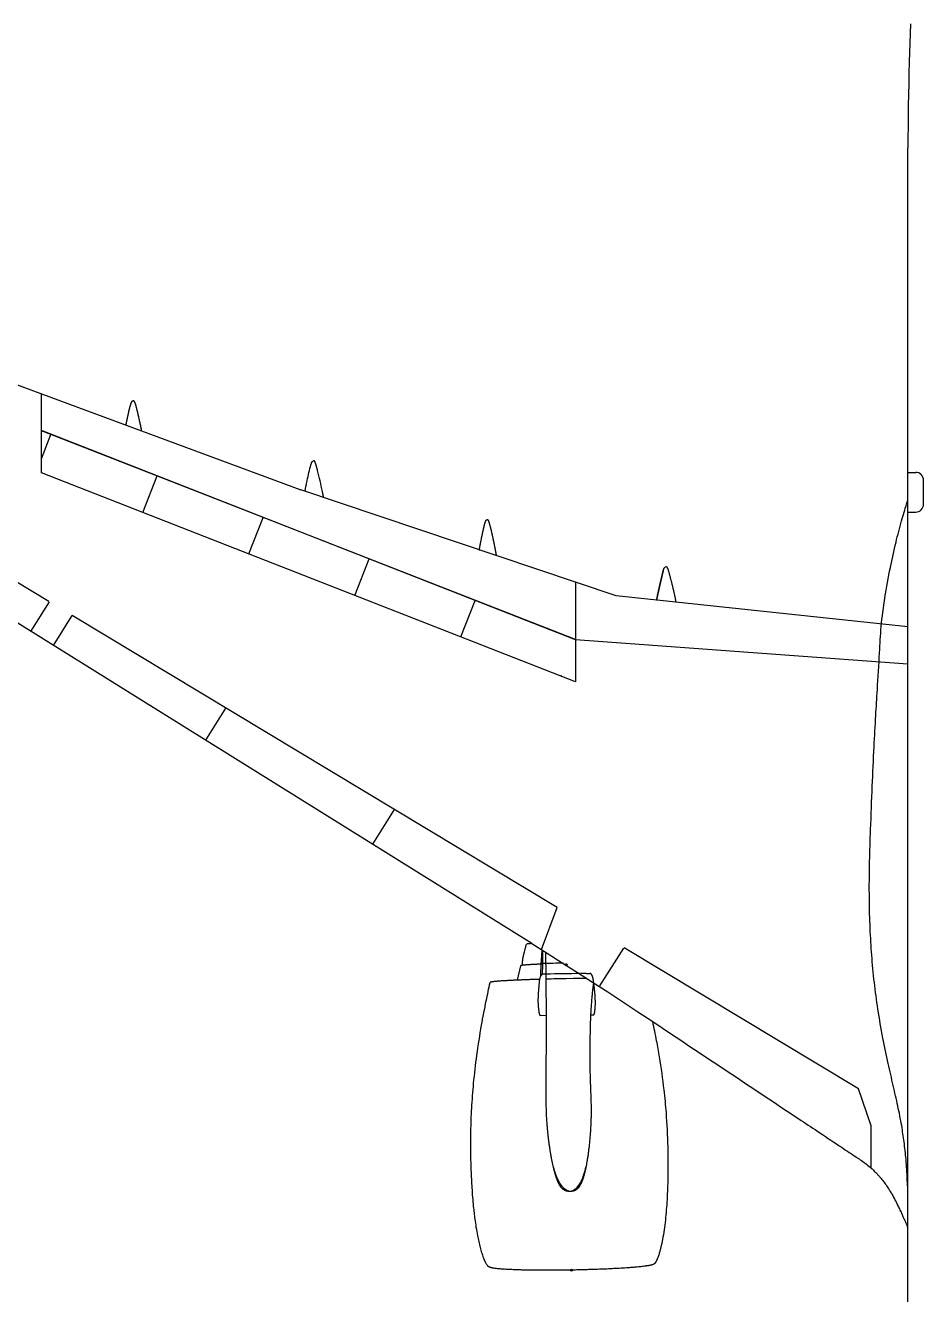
# Model space of a CAD drawing. Extents: x 73554 to 206494, y -55407 to 34157.
# Drawn here: x 154806 to 171974, y -34823 to -10542 of the extents above; entities that cross this region are included whole.
import ezdxf

# ---------------------------------------------------------------- set-up
doc = ezdxf.new("R2010")
doc.units = 0
doc.header["$MEASUREMENT"] = 0
doc.linetypes.add('DASHED', pattern=[4.7625, 3.175, -1.5875])
doc.linetypes.add('SOLID', pattern=[0])
doc.layers.add('LAYER_0$C$L0', color=7, linetype='SOLID')

msp = doc.modelspace()

# ---------------------------------------------------------------- linework, layer by layer
at = {"layer": 'LAYER_0$C$L0'}
for p, q in [((171674, -45907), (171674, -12894)), ((155254, -21562), (146105, -16048)), ((151156, -16122), (160072, -19429)), ((164486, -28106), (145838, -16475)), ((155111, -19101), (155111, -17589)), ((165321, -22295), (155111, -18293)), ((165321, -22293), (155111, -18296)), ((155111, -18835), (155294, -18367)), ((160299, -18878), (160314, -18870)), ((165321, -23098), (155111, -19101)), ((157052, -19860), (157326, -19161)), ((171674, -19093), (171824, -19093)), ((171974, -19703), (171974, -19243)), ((166095, -21458), (160072, -19429)), ((171674, -19853), (171824, -19853)), ((159077, -20653), (159351, -19955)), ((163634, -19998), (163622, -20003)), ((161102, -21447), (161376, -20749)), ((167057, -20899), (167034, -20906)), ((165321, -21197), (165321, -23098)), ((154911, -22134), (155264, -21568)), ((163127, -22241), (163401, -21543)), ((171674, -22050), (166095, -21458)), ((155346, -22405), (155703, -21832)), ((164973, -27419), (155701, -21831)), ((171674, -22763), (165323, -22295)), ((165041, -22977), (165051, -22977)), ((158252, -24218), (158637, -23601)), ((161444, -26208), (161859, -25542)), ((164673, -28222), (164973, -27419)), ((165785, -28918), (166246, -28193)), ((170729, -30887), (166250, -28188)), ((164272, -28531), (164204, -28807)), ((164759, -28692), (164690, -28694)), ((164765, -29484), (164654, -29488)), ((165610, -29470), (165665, -29471)), ((170974, -31592), (170729, -30887)), ((170974, -32405), (170974, -31592))]:
    msp.add_line(p, q, dxfattribs=at)
at = {"layer": 'LAYER_0$C$L0', "linetype": 'DASHED'}
msp.add_line((165532, -28679), (165602, -28678), dxfattribs=at)
at = {"layer": 'LAYER_0$C$L0'}
for points in [[(171725, -10515), (171700, -11245), (171694, -11451), (171689, -11657), (171685, -11863), (171681, -12069), (171678, -12275), (171676, -12482), (171675, -12688), (171674, -12894)], [(156730, -18190), (156730, -18186), (156731, -18182), (156732, -18179), (156732, -18175), (156733, -18171), (156734, -18167), (156734, -18164), (156735, -18160), (156737, -18153), (156738, -18145), (156740, -18138), (156741, -18130), (156743, -18123), (156744, -18115), (156746, -18108), (156747, -18100), (156749, -18093), (156750, -18085), (156752, -18078), (156753, -18070), (156755, -18062), (156756, -18055), (156758, -18047), (156760, -18040), (156761, -18032), (156763, -18025), (156764, -18017), (156766, -18009), (156768, -18002), (156769, -17994), (156771, -17987), (156773, -17979), (156774, -17972), (156776, -17966), (156777, -17959), (156779, -17952), (156780, -17945), (156782, -17938), (156783, -17931), (156785, -17924), (156786, -17918), (156788, -17912), (156789, -17906), (156791, -17900), (156792, -17893), (156793, -17887), (156795, -17881), (156796, -17875), (156798, -17869), (156799, -17863), (156801, -17858), (156802, -17852), (156804, -17846), (156805, -17841), (156807, -17835), (156809, -17830), (156810, -17824), (156812, -17819), (156813, -17814), (156815, -17808), (156817, -17803), (156818, -17798), (156820, -17793), (156822, -17787), (156824, -17781), (156826, -17774), (156828, -17767), (156830, -17761), (156832, -17754), (156835, -17748), (156839, -17742), (156842, -17737), (156843, -17736), (156844, -17734), (156845, -17733), (156846, -17732), (156847, -17731), (156847, -17730), (156848, -17729), (156849, -17729), (156850, -17728), (156850, -17728), (156851, -17727), (156851, -17727), (156852, -17727), (156852, -17726), (156852, -17726), (156853, -17726), (156853, -17726), (156854, -17725), (156854, -17725), (156855, -17725), (156855, -17725), (156856, -17724), (156856, -17724), (156856, -17724), (156857, -17724), (156857, -17724), (156857, -17724), (156857, -17723), (156858, -17723), (156858, -17723), (156858, -17723), (156858, -17723), (156858, -17723), (156859, -17723), (156859, -17723), (156859, -17723), (156859, -17723), (156860, -17723), (156860, -17723), (156860, -17723)], [(157029, -18301), (157028, -18297), (157028, -18293), (157027, -18290), (157026, -18286), (157026, -18282), (157025, -18278), (157024, -18275), (157023, -18271), (157022, -18263), (157020, -18254), (157018, -18246), (157017, -18237), (157015, -18229), (157013, -18220), (157012, -18212), (157010, -18203), (157006, -18183), (157002, -18164), (156998, -18144), (156994, -18124), (156989, -18105), (156985, -18085), (156981, -18066), (156976, -18046), (156972, -18029), (156968, -18012), (156964, -17995), (156960, -17979), (156956, -17962), (156952, -17945), (156948, -17928), (156944, -17911), (156941, -17900), (156939, -17889), (156936, -17878), (156933, -17867), (156930, -17856), (156927, -17845), (156924, -17833), (156921, -17822), (156920, -17818), (156919, -17813), (156918, -17808), (156916, -17804), (156915, -17799), (156914, -17795), (156912, -17790), (156911, -17785), (156910, -17783), (156909, -17780), (156908, -17777), (156907, -17775), (156906, -17772), (156905, -17769), (156904, -17766), (156903, -17764), (156902, -17761), (156901, -17759), (156900, -17757), (156899, -17754), (156898, -17752), (156897, -17750), (156896, -17747), (156895, -17745), (156894, -17744), (156893, -17743), (156893, -17742), (156892, -17741), (156891, -17740), (156891, -17738), (156890, -17737), (156889, -17736), (156889, -17735), (156888, -17735), (156888, -17734), (156887, -17733), (156886, -17732), (156886, -17732), (156885, -17731), (156885, -17730), (156884, -17730), (156884, -17730), (156884, -17729), (156884, -17729), (156883, -17729), (156883, -17729), (156883, -17728), (156883, -17728), (156882, -17728), (156881, -17727), (156881, -17727), (156880, -17727), (156880, -17726), (156879, -17726), (156878, -17726), (156878, -17725), (156876, -17725), (156875, -17724), (156874, -17724), (156873, -17723), (156871, -17723), (156870, -17723), (156869, -17722), (156867, -17722), (156867, -17722), (156867, -17722), (156866, -17722), (156866, -17722), (156866, -17722), (156865, -17722), (156865, -17722), (156865, -17722), (156864, -17722), (156864, -17722), (156863, -17722), (156863, -17722), (156863, -17722), (156862, -17722), (156862, -17722), (156862, -17722), (156862, -17722), (156861, -17722), (156861, -17723), (156861, -17723), (156861, -17723), (156860, -17723), (156860, -17723), (156860, -17723)], [(160150, -19455), (160153, -19434), (160157, -19414), (160161, -19393), (160165, -19372), (160170, -19351), (160174, -19331), (160179, -19310), (160183, -19289), (160192, -19251), (160200, -19212), (160208, -19174), (160217, -19135), (160226, -19097), (160235, -19059), (160244, -19020), (160254, -18982), (160255, -18979), (160255, -18976), (160256, -18972), (160257, -18969), (160258, -18966), (160259, -18963), (160260, -18959), (160261, -18956), (160262, -18954), (160262, -18952), (160263, -18950), (160264, -18948), (160264, -18946), (160265, -18943), (160266, -18941), (160267, -18939), (160268, -18936), (160269, -18934), (160269, -18931), (160270, -18928), (160272, -18925), (160273, -18922), (160274, -18920), (160275, -18917), (160275, -18915), (160276, -18914), (160276, -18912), (160277, -18911), (160278, -18910), (160278, -18908), (160279, -18907), (160280, -18905), (160280, -18904), (160281, -18903), (160281, -18902), (160282, -18901), (160282, -18900), (160283, -18898), (160283, -18897), (160284, -18896), (160284, -18895), (160285, -18895), (160285, -18894), (160286, -18893), (160286, -18893), (160287, -18892), (160287, -18891), (160287, -18890), (160288, -18890), (160288, -18889), (160289, -18889), (160289, -18888), (160290, -18887), (160290, -18887), (160290, -18886), (160291, -18886), (160292, -18885), (160293, -18884), (160294, -18883), (160295, -18882), (160296, -18881), (160297, -18880), (160298, -18879), (160299, -18878)], [(160506, -19576), (160505, -19569), (160504, -19563), (160502, -19557), (160501, -19550), (160500, -19544), (160499, -19538), (160497, -19532), (160496, -19525), (160495, -19517), (160493, -19509), (160491, -19500), (160490, -19492), (160488, -19484), (160486, -19476), (160485, -19467), (160483, -19459), (160473, -19409), (160462, -19358), (160451, -19308), (160440, -19258), (160428, -19208), (160416, -19158), (160404, -19109), (160391, -19059), (160389, -19052), (160388, -19046), (160386, -19039), (160384, -19033), (160382, -19026), (160381, -19020), (160379, -19013), (160377, -19007), (160376, -19002), (160375, -18997), (160374, -18993), (160372, -18988), (160371, -18983), (160370, -18979), (160369, -18974), (160367, -18969), (160366, -18965), (160365, -18960), (160364, -18955), (160362, -18950), (160361, -18945), (160359, -18940), (160358, -18936), (160357, -18931), (160355, -18927), (160354, -18924), (160353, -18920), (160352, -18917), (160351, -18913), (160349, -18910), (160348, -18907), (160347, -18903), (160345, -18900), (160344, -18897), (160342, -18893), (160340, -18890), (160339, -18887), (160337, -18884), (160335, -18881), (160333, -18878), (160332, -18878), (160332, -18877), (160332, -18877), (160331, -18877), (160331, -18876), (160331, -18876), (160330, -18875), (160330, -18875), (160330, -18875), (160329, -18874), (160329, -18874), (160329, -18874), (160328, -18874), (160328, -18873), (160328, -18873), (160327, -18873), (160327, -18872), (160327, -18872), (160326, -18872), (160326, -18872), (160326, -18871), (160325, -18871), (160325, -18871), (160325, -18871), (160324, -18871), (160324, -18870), (160324, -18870), (160323, -18870), (160323, -18870), (160323, -18870), (160322, -18870), (160322, -18870), (160322, -18869), (160322, -18869), (160321, -18869), (160321, -18869), (160321, -18869), (160320, -18869), (160320, -18869), (160320, -18869), (160319, -18869), (160319, -18869), (160318, -18869), (160317, -18869), (160316, -18870), (160316, -18870), (160315, -18870), (160314, -18870)], [(171674, -32810), (171671, -32769), (171668, -32727), (171666, -32685), (171663, -32644), (171661, -32602), (171659, -32560), (171657, -32519), (171654, -32477), (171653, -32447), (171651, -32416), (171649, -32386), (171647, -32356), (171645, -32325), (171643, -32295), (171641, -32264), (171639, -32234), (171635, -32192), (171631, -32151), (171627, -32109), (171622, -32068), (171617, -32026), (171612, -31985), (171607, -31943), (171601, -31902), (171596, -31863), (171591, -31824), (171585, -31785), (171580, -31746), (171574, -31707), (171568, -31668), (171562, -31629), (171555, -31590), (171547, -31543), (171538, -31496), (171529, -31448), (171520, -31401), (171511, -31354), (171501, -31307), (171491, -31260), (171481, -31213), (171471, -31164), (171460, -31115), (171449, -31066), (171438, -31018), (171427, -30969), (171416, -30921), (171405, -30872), (171394, -30823), (171382, -30771), (171370, -30718), (171358, -30665), (171346, -30612), (171334, -30560), (171322, -30507), (171311, -30454), (171299, -30401), (171286, -30341), (171272, -30280), (171260, -30220), (171247, -30159), (171234, -30099), (171222, -30038), (171210, -29977), (171198, -29916), (171185, -29847), (171172, -29778), (171159, -29709), (171147, -29640), (171135, -29571), (171123, -29502), (171112, -29432), (171101, -29363), (171092, -29299), (171083, -29235), (171074, -29171), (171065, -29107), (171057, -29043), (171049, -28979), (171041, -28915), (171033, -28851), (171026, -28785), (171019, -28720), (171013, -28654), (171006, -28589), (171000, -28523), (170994, -28458), (170989, -28392), (170984, -28326), (170979, -28263), (170975, -28200), (170970, -28137), (170967, -28074), (170963, -28011), (170959, -27948), (170956, -27885), (170953, -27822), (170950, -27751), (170948, -27680), (170945, -27608), (170943, -27537), (170941, -27466), (170940, -27395), (170939, -27323), (170938, -27252), (170937, -27163), (170936, -27074), (170936, -26985), (170937, -26896), (170938, -26807), (170939, -26718), (170940, -26629), (170942, -26540), (170944, -26463), (170945, -26386), (170948, -26309), (170950, -26233), (170952, -26156), (170955, -26079), (170958, -26002), (170961, -25925), (170964, -25821), (170969, -25718), (170973, -25614), (170977, -25510), (170981, -25406), (170986, -25303), (170990, -25199), (170994, -25095), (170998, -25001), (171002, -24906), (171006, -24811), (171011, -24717), (171015, -24622), (171019, -24528), (171023, -24433), (171028, -24339), (171032, -24264), (171035, -24190), (171039, -24115), (171043, -24041), (171047, -23966), (171052, -23892), (171056, -23817), (171060, -23743), (171064, -23681), (171067, -23620), (171071, -23558), (171075, -23496), (171079, -23435), (171082, -23373), (171086, -23311), (171090, -23250), (171096, -23161), (171101, -23073), (171107, -22985), (171112, -22897), (171117, -22808), (171123, -22720), (171128, -22632), (171133, -22544), (171136, -22481), (171139, -22418), (171142, -22356), (171146, -22293), (171150, -22231), (171154, -22168), (171159, -22106), (171164, -22043), (171171, -21974), (171178, -21904), (171186, -21835), (171195, -21765), (171205, -21696), (171215, -21627), (171225, -21558), (171236, -21489), (171248, -21416), (171260, -21344), (171272, -21272), (171284, -21200), (171297, -21128), (171311, -21056), (171325, -20984), (171339, -20913), (171352, -20852), (171364, -20792), (171377, -20732), (171391, -20671), (171404, -20611), (171418, -20551), (171432, -20491), (171447, -20431), (171459, -20379), (171472, -20327), (171485, -20275), (171498, -20223), (171512, -20172), (171525, -20120), (171539, -20068), (171554, -20017), (171565, -19977), (171577, -19936), (171589, -19896), (171601, -19856), (171613, -19816), (171625, -19776), (171638, -19736), (171650, -19696), (171653, -19686), (171656, -19676), (171659, -19667), (171662, -19657), (171665, -19648), (171668, -19638), (171671, -19628), (171674, -19619)], [(163482, -20578), (163483, -20573), (163484, -20569), (163485, -20565), (163485, -20560), (163486, -20556), (163487, -20552), (163488, -20547), (163488, -20543), (163490, -20535), (163492, -20526), (163493, -20518), (163495, -20509), (163496, -20501), (163498, -20492), (163499, -20484), (163501, -20475), (163502, -20467), (163504, -20458), (163506, -20450), (163507, -20441), (163509, -20433), (163511, -20425), (163512, -20416), (163514, -20408), (163515, -20399), (163517, -20391), (163519, -20382), (163521, -20374), (163522, -20366), (163524, -20357), (163526, -20349), (163527, -20340), (163529, -20332), (163531, -20323), (163533, -20315), (163534, -20307), (163536, -20298), (163538, -20290), (163540, -20281), (163541, -20273), (163543, -20266), (163544, -20259), (163546, -20252), (163547, -20245), (163549, -20238), (163551, -20231), (163552, -20224), (163554, -20217), (163555, -20211), (163556, -20206), (163557, -20200), (163559, -20195), (163560, -20189), (163561, -20183), (163562, -20178), (163564, -20172), (163564, -20169), (163565, -20167), (163566, -20164), (163566, -20161), (163567, -20158), (163568, -20156), (163568, -20153), (163569, -20150), (163569, -20147), (163570, -20144), (163571, -20142), (163571, -20139), (163572, -20136), (163573, -20133), (163573, -20131), (163574, -20128), (163575, -20123), (163576, -20119), (163577, -20115), (163578, -20110), (163579, -20106), (163580, -20101), (163581, -20097), (163582, -20093), (163584, -20087), (163585, -20081), (163587, -20076), (163588, -20070), (163590, -20064), (163592, -20059), (163594, -20053), (163595, -20047), (163597, -20044), (163598, -20040), (163599, -20037), (163601, -20034), (163602, -20030), (163603, -20027), (163605, -20024), (163607, -20021), (163607, -20020), (163607, -20019), (163608, -20019), (163608, -20018), (163609, -20018), (163609, -20017), (163609, -20016), (163610, -20016), (163610, -20015), (163610, -20015), (163611, -20014), (163611, -20014), (163611, -20013), (163612, -20013), (163612, -20012), (163613, -20012), (163613, -20011), (163613, -20011), (163614, -20010), (163614, -20009), (163615, -20009), (163615, -20008), (163616, -20008), (163616, -20007), (163616, -20007), (163617, -20007), (163617, -20006), (163618, -20006), (163618, -20005), (163619, -20005), (163619, -20005), (163620, -20004), (163620, -20004), (163620, -20004), (163621, -20004), (163621, -20004), (163621, -20004), (163622, -20003), (163622, -20003), (163622, -20003)], [(163812, -20689), (163811, -20683), (163810, -20677), (163808, -20672), (163807, -20666), (163806, -20661), (163805, -20655), (163804, -20649), (163803, -20644), (163802, -20635), (163800, -20626), (163799, -20618), (163797, -20609), (163795, -20600), (163794, -20592), (163792, -20583), (163791, -20574), (163789, -20564), (163787, -20554), (163785, -20543), (163783, -20533), (163781, -20523), (163779, -20513), (163777, -20502), (163775, -20492), (163773, -20484), (163771, -20475), (163770, -20467), (163768, -20459), (163766, -20451), (163765, -20443), (163763, -20434), (163761, -20426), (163760, -20418), (163758, -20410), (163756, -20402), (163755, -20393), (163753, -20385), (163751, -20377), (163749, -20369), (163748, -20361), (163745, -20351), (163743, -20340), (163741, -20330), (163739, -20320), (163737, -20310), (163734, -20300), (163732, -20290), (163730, -20280), (163728, -20273), (163726, -20265), (163724, -20257), (163723, -20250), (163721, -20242), (163719, -20234), (163717, -20226), (163715, -20219), (163712, -20204), (163708, -20189), (163705, -20174), (163701, -20158), (163697, -20143), (163693, -20128), (163689, -20113), (163686, -20098), (163685, -20094), (163683, -20090), (163682, -20086), (163681, -20083), (163680, -20079), (163679, -20075), (163678, -20071), (163677, -20067), (163676, -20064), (163675, -20061), (163674, -20058), (163673, -20055), (163672, -20052), (163671, -20049), (163670, -20046), (163669, -20043), (163668, -20040), (163667, -20037), (163666, -20034), (163665, -20032), (163664, -20029), (163662, -20026), (163661, -20023), (163660, -20021), (163659, -20020), (163658, -20019), (163658, -20017), (163657, -20016), (163657, -20015), (163656, -20014), (163655, -20013), (163655, -20012), (163654, -20011), (163653, -20010), (163652, -20008), (163651, -20007), (163651, -20006), (163650, -20005), (163649, -20004), (163648, -20003), (163648, -20003), (163647, -20002), (163647, -20002), (163647, -20002), (163646, -20002), (163646, -20001), (163646, -20001), (163645, -20001), (163645, -20000), (163645, -20000), (163644, -20000), (163644, -20000), (163644, -20000), (163644, -20000), (163643, -19999), (163643, -19999), (163643, -19999), (163643, -19999), (163642, -19999), (163642, -19999), (163642, -19999), (163642, -19999), (163641, -19998), (163641, -19998), (163641, -19998), (163641, -19998), (163641, -19998), (163640, -19998), (163640, -19998), (163640, -19998), (163640, -19998), (163640, -19998), (163640, -19998), (163639, -19998), (163639, -19998), (163639, -19998), (163639, -19998), (163639, -19998), (163639, -19998), (163638, -19998), (163638, -19998), (163637, -19998), (163637, -19998), (163636, -19998), (163636, -19998), (163635, -19998), (163634, -19998), (163634, -19998)], [(166871, -21540), (166872, -21537), (166872, -21534), (166873, -21531), (166874, -21528), (166874, -21525), (166875, -21522), (166875, -21519), (166876, -21515), (166877, -21508), (166879, -21500), (166881, -21492), (166882, -21484), (166884, -21476), (166885, -21468), (166887, -21460), (166889, -21453), (166891, -21438), (166895, -21423), (166898, -21409), (166901, -21394), (166904, -21380), (166907, -21365), (166910, -21351), (166913, -21336), (166915, -21327), (166917, -21319), (166919, -21310), (166921, -21301), (166923, -21293), (166925, -21284), (166927, -21275), (166928, -21267), (166932, -21253), (166935, -21239), (166938, -21226), (166941, -21212), (166944, -21198), (166947, -21185), (166950, -21171), (166954, -21158), (166956, -21149), (166958, -21140), (166960, -21131), (166962, -21122), (166964, -21113), (166966, -21104), (166969, -21095), (166971, -21086), (166972, -21081), (166973, -21076), (166974, -21071), (166975, -21066), (166977, -21061), (166978, -21057), (166979, -21052), (166980, -21047), (166982, -21041), (166983, -21034), (166985, -21028), (166986, -21022), (166988, -21016), (166989, -21009), (166991, -21003), (166992, -20997), (166994, -20993), (166995, -20989), (166996, -20984), (166997, -20980), (166998, -20976), (166999, -20972), (167001, -20968), (167002, -20964), (167003, -20961), (167003, -20959), (167004, -20957), (167005, -20955), (167005, -20953), (167006, -20951), (167007, -20949), (167008, -20946), (167008, -20945), (167009, -20943), (167010, -20941), (167011, -20939), (167011, -20937), (167012, -20935), (167013, -20933), (167014, -20931), (167015, -20930), (167015, -20929), (167016, -20928), (167016, -20927), (167017, -20925), (167018, -20924), (167018, -20923), (167019, -20922), (167019, -20921), (167020, -20920), (167020, -20919), (167021, -20918), (167022, -20918), (167022, -20917), (167023, -20916), (167023, -20915), (167024, -20914), (167025, -20913), (167025, -20912), (167026, -20911), (167027, -20911), (167028, -20910), (167029, -20909), (167029, -20908), (167030, -20908), (167031, -20908), (167031, -20907), (167032, -20907), (167032, -20907), (167033, -20906), (167034, -20906), (167034, -20906)], [(166872, -21536), (166873, -21529), (166875, -21521), (166876, -21513), (166878, -21505), (166880, -21497), (166881, -21489), (166883, -21481), (166884, -21474), (166886, -21463), (166889, -21453), (166891, -21442), (166893, -21432), (166895, -21421), (166897, -21411), (166899, -21400), (166902, -21390), (166905, -21374), (166908, -21359), (166911, -21344), (166915, -21329), (166918, -21313), (166921, -21298), (166925, -21282), (166928, -21267), (166932, -21253), (166935, -21239), (166938, -21225), (166941, -21211), (166944, -21197), (166948, -21183), (166951, -21170), (166954, -21158), (166956, -21145), (166959, -21133), (166962, -21121), (166965, -21108), (166968, -21095), (166972, -21080), (166976, -21064), (166980, -21047), (166983, -21035), (166986, -21023), (166989, -21011), (166992, -21001), (166994, -20991), (166996, -20984), (166997, -20979), (166998, -20978), (166997, -20980), (166996, -20985), (166994, -20992), (166992, -21001), (166989, -21012), (166986, -21024), (166983, -21036), (166980, -21047), (166977, -21058), (166975, -21069), (166972, -21078), (166970, -21087), (166968, -21096), (166966, -21105), (166964, -21113), (166962, -21122), (166960, -21130), (166958, -21139), (166956, -21148), (166954, -21157), (166952, -21166), (166949, -21175), (166947, -21185), (166945, -21194), (166943, -21203), (166941, -21212), (166939, -21221), (166937, -21230), (166935, -21239), (166933, -21249), (166931, -21258), (166928, -21267), (166926, -21279), (166923, -21292), (166920, -21305), (166917, -21318), (166914, -21330), (166912, -21343), (166909, -21356), (166906, -21369), (166904, -21379), (166902, -21390), (166899, -21400), (166897, -21411), (166895, -21421), (166893, -21432), (166891, -21442), (166889, -21453), (166886, -21463), (166884, -21473), (166882, -21484), (166880, -21494), (166878, -21505), (166876, -21515), (166874, -21526), (166872, -21536)], [(167246, -21580), (167243, -21568), (167241, -21557), (167239, -21545), (167236, -21534), (167234, -21522), (167231, -21511), (167229, -21499), (167227, -21488), (167223, -21473), (167220, -21458), (167217, -21443), (167214, -21428), (167210, -21413), (167207, -21398), (167204, -21383), (167200, -21369), (167197, -21353), (167193, -21337), (167189, -21321), (167185, -21305), (167182, -21289), (167178, -21273), (167174, -21257), (167170, -21241), (167166, -21226), (167163, -21210), (167159, -21195), (167155, -21180), (167151, -21165), (167147, -21150), (167143, -21135), (167139, -21119), (167137, -21109), (167134, -21098), (167131, -21087), (167128, -21076), (167125, -21066), (167123, -21055), (167120, -21044), (167117, -21033), (167115, -21025), (167113, -21017), (167110, -21009), (167108, -21001), (167106, -20992), (167104, -20984), (167101, -20976), (167099, -20968), (167098, -20965), (167097, -20961), (167096, -20958), (167095, -20955), (167094, -20952), (167093, -20949), (167092, -20946), (167091, -20943), (167090, -20941), (167089, -20939), (167088, -20937), (167087, -20935), (167087, -20933), (167086, -20931), (167085, -20929), (167084, -20927), (167083, -20925), (167082, -20923), (167081, -20921), (167080, -20919), (167079, -20917), (167077, -20915), (167076, -20913), (167075, -20911), (167075, -20910), (167074, -20910), (167074, -20909), (167074, -20909), (167073, -20908), (167073, -20908), (167073, -20908), (167072, -20907), (167072, -20907), (167072, -20907), (167072, -20906), (167071, -20906), (167071, -20906), (167071, -20905), (167071, -20905), (167070, -20905), (167070, -20905), (167070, -20904), (167070, -20904), (167069, -20904), (167069, -20903), (167069, -20903), (167068, -20903), (167068, -20902), (167068, -20902), (167067, -20902), (167067, -20902), (167067, -20901), (167066, -20901), (167066, -20901), (167066, -20901), (167065, -20900), (167065, -20900), (167065, -20900), (167064, -20900), (167064, -20900), (167064, -20900), (167064, -20900), (167063, -20900), (167063, -20900), (167063, -20899), (167063, -20899), (167063, -20899), (167063, -20899), (167062, -20899), (167062, -20899), (167062, -20899), (167062, -20899), (167062, -20899), (167061, -20899), (167061, -20899), (167061, -20899), (167061, -20899), (167061, -20899), (167061, -20899), (167060, -20899)], [(164308, -28523), (164308, -28520), (164308, -28518), (164309, -28515), (164309, -28513), (164309, -28510), (164309, -28508), (164309, -28505), (164309, -28503), (164309, -28498), (164309, -28493), (164309, -28488), (164309, -28483), (164309, -28478), (164309, -28474), (164309, -28469), (164309, -28464), (164309, -28458), (164309, -28453), (164310, -28447), (164310, -28442), (164310, -28436), (164311, -28431), (164311, -28425), (164312, -28420), (164313, -28413), (164313, -28406), (164314, -28400), (164316, -28393), (164317, -28387), (164318, -28380), (164319, -28373), (164321, -28367), (164322, -28361), (164323, -28355), (164325, -28349), (164326, -28343), (164328, -28337), (164329, -28331), (164331, -28325), (164332, -28319), (164333, -28316), (164334, -28312), (164335, -28309), (164336, -28305), (164337, -28301), (164338, -28298), (164339, -28294), (164340, -28291), (164342, -28280), (164345, -28269), (164347, -28259), (164350, -28248), (164353, -28237), (164355, -28227), (164358, -28216), (164361, -28205), (164363, -28195), (164366, -28184), (164369, -28173), (164371, -28163), (164374, -28152), (164377, -28141), (164379, -28131), (164382, -28120)], [(164486, -28106), (164483, -28107), (164481, -28107), (164479, -28107), (164477, -28107), (164475, -28107), (164472, -28107), (164470, -28108), (164468, -28108), (164466, -28108), (164464, -28108), (164462, -28108), (164460, -28108), (164458, -28109), (164456, -28109), (164454, -28109), (164452, -28109), (164448, -28109), (164445, -28110), (164441, -28110), (164438, -28110), (164435, -28111), (164431, -28111), (164428, -28111), (164425, -28112), (164422, -28112), (164420, -28112), (164417, -28113), (164415, -28113), (164412, -28113), (164410, -28113), (164407, -28114), (164405, -28114), (164403, -28114), (164401, -28115), (164399, -28115), (164398, -28115), (164396, -28115), (164394, -28116), (164392, -28116), (164391, -28117), (164390, -28117), (164390, -28117), (164389, -28117), (164389, -28117), (164388, -28117), (164387, -28117), (164387, -28117), (164386, -28118), (164386, -28118), (164386, -28118), (164386, -28118), (164385, -28118), (164385, -28118), (164385, -28118), (164385, -28118), (164384, -28118), (164384, -28118), (164384, -28119), (164384, -28119), (164384, -28119), (164383, -28119), (164383, -28119), (164383, -28119), (164383, -28119)], [(164486, -28106), (164777, -28289), (165068, -28474), (165358, -28659), (165647, -28846), (165936, -29033), (166224, -29222), (166512, -29411), (166799, -29601), (166976, -29719), (167154, -29837), (167332, -29955), (167509, -30073), (167687, -30192), (167864, -30310), (168041, -30428), (168219, -30547), (168396, -30665), (168572, -30782), (168749, -30900), (168926, -31018), (169102, -31135), (169279, -31253), (169456, -31371), (169632, -31489), (169677, -31518), (169722, -31548), (169766, -31578), (169811, -31608), (169856, -31638), (169900, -31667), (169945, -31697), (169990, -31727), (170043, -31762), (170096, -31798), (170149, -31833), (170203, -31869), (170256, -31904), (170309, -31939), (170362, -31975), (170415, -32010), (170450, -32034), (170484, -32057), (170519, -32080), (170553, -32103), (170588, -32126), (170623, -32149), (170657, -32172), (170692, -32195), (170704, -32203), (170716, -32211), (170728, -32218), (170740, -32226), (170751, -32234), (170763, -32242), (170775, -32250), (170787, -32258), (170811, -32275), (170835, -32293), (170859, -32310), (170882, -32328), (170905, -32346), (170928, -32365), (170951, -32384), (170973, -32404), (170988, -32417), (171002, -32431), (171017, -32444), (171031, -32458), (171045, -32472), (171059, -32486), (171072, -32500), (171086, -32515), (171096, -32525), (171105, -32536), (171115, -32546), (171124, -32557), (171134, -32568), (171143, -32578), (171152, -32589), (171161, -32600), (171178, -32620), (171194, -32641), (171210, -32661), (171225, -32682), (171241, -32703), (171256, -32724), (171271, -32745), (171286, -32766), (171296, -32783), (171307, -32799), (171318, -32816), (171328, -32832), (171338, -32849), (171349, -32866), (171359, -32883), (171368, -32900), (171385, -32929), (171401, -32959), (171417, -32989), (171433, -33019), (171448, -33050), (171463, -33080), (171478, -33111), (171493, -33141), (171503, -33162), (171513, -33183), (171523, -33204), (171533, -33226), (171543, -33247), (171552, -33268), (171562, -33289), (171572, -33310), (171579, -33326), (171586, -33342), (171593, -33357), (171600, -33373), (171607, -33389), (171614, -33404), (171620, -33420), (171627, -33436), (171633, -33450), (171639, -33464), (171645, -33479), (171651, -33493), (171657, -33508), (171663, -33522), (171668, -33537), (171674, -33551)], [(164657, -28732), (164657, -28718), (164657, -28705), (164658, -28691), (164658, -28677), (164659, -28664), (164660, -28650), (164660, -28636), (164661, -28622), (164661, -28607), (164662, -28592), (164662, -28577), (164662, -28562), (164663, -28547), (164663, -28532), (164664, -28516), (164664, -28501), (164665, -28496), (164665, -28490), (164666, -28484), (164666, -28479), (164667, -28473), (164667, -28467), (164668, -28461), (164668, -28456), (164669, -28446), (164670, -28435), (164670, -28425), (164671, -28415), (164672, -28405), (164673, -28395), (164673, -28385), (164674, -28375), (164675, -28366), (164675, -28358), (164676, -28349), (164677, -28341), (164677, -28333), (164678, -28324), (164678, -28316), (164679, -28308), (164680, -28298), (164680, -28288), (164681, -28279), (164682, -28269), (164682, -28259), (164683, -28250), (164684, -28240), (164684, -28230)], [(164690, -28694), (164691, -28668), (164692, -28643), (164693, -28617), (164694, -28592), (164695, -28566), (164695, -28541), (164695, -28515), (164696, -28490), (164696, -28480), (164696, -28470), (164696, -28460), (164696, -28450), (164696, -28441), (164696, -28431), (164696, -28421), (164696, -28411), (164696, -28390), (164696, -28368), (164695, -28346), (164695, -28324), (164695, -28302), (164695, -28281), (164695, -28259), (164695, -28237)], [(165218, -32849), (165218, -32849), (165217, -32849), (165216, -32849), (165215, -32849), (165214, -32849), (165213, -32849), (165212, -32849), (165211, -32849), (165209, -32849), (165207, -32849), (165205, -32849), (165204, -32849), (165202, -32849), (165200, -32849), (165198, -32848), (165196, -32848), (165194, -32848), (165192, -32848), (165190, -32848), (165188, -32848), (165185, -32848), (165183, -32847), (165181, -32847), (165179, -32847), (165176, -32847), (165174, -32846), (165171, -32846), (165169, -32845), (165166, -32845), (165163, -32844), (165161, -32844), (165158, -32843), (165155, -32843), (165152, -32842), (165150, -32841), (165147, -32841), (165144, -32840), (165141, -32839), (165138, -32838), (165135, -32837), (165132, -32836), (165129, -32834), (165126, -32833), (165122, -32832), (165119, -32830), (165116, -32829), (165113, -32827), (165110, -32825), (165106, -32823), (165103, -32821), (165099, -32819), (165096, -32817), (165093, -32815), (165090, -32813), (165086, -32810), (165083, -32808), (165080, -32805), (165076, -32802), (165073, -32799), (165070, -32796), (165067, -32793), (165064, -32790), (165060, -32786), (165057, -32783), (165054, -32780), (165052, -32776), (165049, -32773), (165046, -32770), (165043, -32766), (165040, -32762), (165038, -32759), (165035, -32755), (165032, -32751), (165029, -32746), (165026, -32741), (165023, -32737), (165020, -32732), (165017, -32727), (165014, -32723), (165012, -32718), (165008, -32710), (165004, -32703), (165000, -32696), (164996, -32688), (164993, -32680), (164989, -32673), (164986, -32665), (164982, -32657), (164979, -32648), (164975, -32639), (164971, -32630), (164967, -32620), (164964, -32611), (164961, -32602), (164957, -32592), (164954, -32583), (164951, -32573), (164948, -32564), (164945, -32555), (164942, -32545), (164939, -32536), (164936, -32527), (164933, -32517), (164930, -32508), (164926, -32494), (164923, -32480), (164919, -32466), (164915, -32452), (164911, -32438), (164908, -32424), (164904, -32410), (164901, -32396), (164898, -32384), (164896, -32373), (164893, -32362), (164891, -32351), (164888, -32339), (164886, -32328), (164883, -32317), (164881, -32305), (164878, -32294), (164876, -32283), (164874, -32271), (164871, -32260), (164869, -32248), (164867, -32237), (164865, -32226), (164863, -32214), (164861, -32204), (164859, -32194), (164857, -32184), (164855, -32174), (164853, -32164), (164852, -32154), (164850, -32144), (164848, -32134), (164846, -32123), (164844, -32112), (164843, -32101), (164841, -32090), (164839, -32079), (164837, -32067), (164835, -32056), (164834, -32045), (164831, -32030), (164829, -32014), (164827, -31999), (164824, -31983), (164822, -31968), (164820, -31952), (164818, -31936), (164816, -31921), (164813, -31902), (164811, -31884), (164809, -31865), (164806, -31847), (164804, -31828), (164802, -31810), (164800, -31791), (164798, -31773), (164796, -31755), (164794, -31738), (164792, -31720), (164791, -31703), (164789, -31685), (164787, -31668), (164786, -31650), (164784, -31633), (164783, -31612), (164781, -31591), (164779, -31570), (164778, -31549), (164776, -31528), (164775, -31507), (164773, -31486), (164772, -31465), (164771, -31439), (164769, -31413), (164768, -31387), (164767, -31361), (164766, -31335), (164765, -31308), (164764, -31282), (164764, -31256), (164763, -31232), (164762, -31208), (164762, -31184), (164762, -31159), (164761, -31135), (164761, -31111), (164761, -31087), (164761, -31063), (164761, -31036), (164761, -31010), (164761, -30984), (164761, -30958), (164761, -30931), (164761, -30905), (164761, -30879), (164761, -30853), (164761, -30813), (164761, -30774), (164762, -30734), (164762, -30694), (164762, -30655), (164762, -30615), (164762, -30576), (164762, -30536), (164762, -30497), (164762, -30457), (164763, -30417), (164763, -30378), (164763, -30338), (164763, -30299), (164763, -30259), (164764, -30219), (164764, -30187), (164764, -30155), (164764, -30123), (164764, -30091), (164764, -30059), (164764, -30027), (164765, -29994), (164765, -29962), (164765, -29929), (164765, -29896), (164765, -29862), (164765, -29829), (164765, -29796), (164765, -29762), (164765, -29729), (164765, -29696), (164765, -29662), (164765, -29629), (164765, -29595), (164765, -29562), (164765, -29529), (164765, -29495), (164765, -29462), (164765, -29429), (164765, -29395), (164765, -29362), (164764, -29329), (164764, -29295), (164764, -29262), (164764, -29229), (164764, -29195), (164764, -29162), (164763, -29129), (164763, -29095), (164763, -29062), (164763, -29029), (164762, -28995), (164762, -28962), (164762, -28928), (164762, -28895), (164761, -28862), (164761, -28828), (164761, -28795), (164760, -28762), (164760, -28728), (164759, -28695), (164759, -28662), (164758, -28628), (164758, -28595), (164757, -28562), (164757, -28528), (164756, -28495), (164756, -28462), (164755, -28428), (164754, -28395), (164754, -28362), (164754, -28350), (164753, -28339), (164753, -28328), (164753, -28317), (164753, -28306), (164752, -28295), (164752, -28284), (164752, -28273)], [(165218, -32849), (165218, -32849), (165217, -32849), (165216, -32849), (165215, -32849), (165214, -32849), (165213, -32849), (165212, -32849), (165211, -32849), (165209, -32849), (165207, -32849), (165205, -32849), (165204, -32849), (165202, -32849), (165200, -32849), (165198, -32848), (165196, -32848), (165194, -32848), (165192, -32848), (165190, -32848), (165188, -32848), (165185, -32848), (165183, -32847), (165181, -32847), (165179, -32847), (165176, -32847), (165174, -32846), (165171, -32846), (165169, -32845), (165166, -32845), (165163, -32844), (165161, -32844), (165158, -32843), (165155, -32843), (165152, -32842), (165150, -32841), (165147, -32841), (165144, -32840), (165141, -32839), (165138, -32838), (165135, -32837), (165132, -32836), (165129, -32834), (165126, -32833), (165122, -32832), (165119, -32830), (165116, -32829), (165113, -32827), (165110, -32825), (165106, -32823), (165103, -32821), (165099, -32819), (165096, -32817), (165093, -32815), (165090, -32813), (165086, -32810), (165083, -32808), (165080, -32805), (165076, -32802), (165073, -32799), (165070, -32796), (165067, -32793), (165064, -32790), (165060, -32786), (165057, -32783), (165054, -32780), (165052, -32776), (165049, -32773), (165046, -32770), (165043, -32766), (165040, -32762), (165038, -32759), (165035, -32755), (165032, -32751), (165029, -32746), (165026, -32741), (165023, -32737), (165020, -32732), (165017, -32727), (165014, -32723), (165012, -32718), (165008, -32710), (165004, -32703), (165000, -32696), (164996, -32688), (164993, -32680), (164989, -32673), (164986, -32665), (164982, -32657), (164979, -32648), (164975, -32639), (164971, -32630), (164967, -32620), (164964, -32611), (164961, -32602), (164957, -32592), (164954, -32583), (164951, -32573), (164948, -32564), (164945, -32555), (164942, -32545), (164939, -32536), (164936, -32527), (164933, -32517), (164930, -32508), (164926, -32494), (164923, -32480), (164919, -32466), (164915, -32452), (164911, -32438), (164908, -32424), (164904, -32410), (164901, -32396), (164898, -32384), (164896, -32373), (164893, -32362), (164891, -32351), (164888, -32339), (164886, -32328), (164883, -32317), (164881, -32305), (164878, -32294), (164876, -32283), (164874, -32271), (164871, -32260), (164869, -32248), (164867, -32237), (164865, -32226), (164863, -32214), (164861, -32204), (164859, -32194), (164857, -32184), (164855, -32174), (164853, -32164), (164852, -32154), (164850, -32144), (164848, -32134), (164846, -32123), (164844, -32112), (164843, -32101), (164841, -32090), (164839, -32079), (164837, -32067), (164835, -32056), (164834, -32045), (164831, -32030), (164829, -32014), (164827, -31999), (164824, -31983), (164822, -31968), (164820, -31952), (164818, -31936), (164816, -31921), (164813, -31902), (164811, -31884), (164809, -31865), (164806, -31847), (164804, -31828), (164802, -31810), (164800, -31791), (164798, -31773), (164796, -31755), (164794, -31738), (164792, -31720), (164791, -31703), (164789, -31685), (164787, -31668), (164786, -31650), (164784, -31633), (164783, -31612), (164781, -31591), (164779, -31570), (164778, -31549), (164776, -31528), (164775, -31507), (164773, -31486), (164772, -31465), (164771, -31439), (164769, -31413), (164768, -31387), (164767, -31361), (164766, -31335), (164765, -31308), (164764, -31282), (164764, -31256), (164763, -31232), (164762, -31208), (164762, -31184), (164762, -31159), (164761, -31135), (164761, -31111), (164761, -31087), (164761, -31063), (164761, -31036), (164761, -31010), (164761, -30984), (164761, -30958), (164761, -30931), (164761, -30905), (164761, -30879), (164761, -30853), (164761, -30813), (164761, -30774), (164762, -30734), (164762, -30694), (164762, -30655), (164762, -30615), (164762, -30576), (164762, -30536), (164762, -30497), (164762, -30457), (164763, -30417), (164763, -30378), (164763, -30338), (164763, -30299), (164763, -30259), (164764, -30219), (164764, -30187), (164764, -30155), (164764, -30123), (164764, -30091), (164764, -30059), (164764, -30027), (164765, -29994), (164765, -29962), (164765, -29929), (164765, -29896), (164765, -29862), (164765, -29829), (164765, -29796), (164765, -29762), (164765, -29729), (164765, -29696), (164765, -29662), (164765, -29629), (164765, -29595), (164765, -29562), (164765, -29529), (164765, -29495), (164765, -29462), (164765, -29429), (164765, -29395), (164765, -29362), (164764, -29329), (164764, -29295), (164764, -29262), (164764, -29229), (164764, -29195), (164764, -29162), (164763, -29129), (164763, -29095), (164763, -29062), (164763, -29029), (164762, -28995), (164762, -28962), (164762, -28928), (164762, -28895), (164761, -28862), (164761, -28828), (164761, -28795), (164760, -28762), (164760, -28728), (164759, -28695), (164759, -28662), (164758, -28628), (164758, -28595), (164757, -28562), (164757, -28528), (164756, -28495), (164756, -28462), (164755, -28428), (164754, -28395), (164754, -28362), (164754, -28350), (164753, -28339), (164753, -28328), (164753, -28317), (164753, -28306), (164752, -28295), (164752, -28284), (164752, -28273)], [(164696, -28490), (164692, -28491), (164688, -28493), (164684, -28495), (164680, -28497), (164676, -28498), (164673, -28499), (164668, -28500), (164664, -28501), (164659, -28502), (164653, -28503), (164647, -28503), (164641, -28503), (164635, -28503), (164629, -28503), (164623, -28503), (164617, -28503), (164614, -28503), (164611, -28503), (164608, -28503), (164605, -28504), (164602, -28504), (164599, -28504), (164596, -28504), (164593, -28504), (164582, -28505), (164571, -28505), (164560, -28506), (164548, -28506), (164537, -28507), (164526, -28507), (164515, -28508), (164504, -28508), (164496, -28509), (164488, -28509), (164481, -28510), (164473, -28510), (164465, -28510), (164457, -28511), (164450, -28511), (164442, -28512), (164433, -28512), (164425, -28513), (164416, -28513), (164408, -28514), (164399, -28515), (164390, -28515), (164382, -28516), (164373, -28516), (164366, -28517), (164360, -28518), (164353, -28518), (164346, -28519), (164339, -28519), (164332, -28520), (164326, -28521), (164319, -28521), (164316, -28522), (164313, -28522), (164310, -28522), (164307, -28523), (164304, -28523), (164301, -28524), (164298, -28524), (164295, -28524), (164293, -28525), (164292, -28525), (164290, -28525), (164289, -28525), (164287, -28526), (164286, -28526), (164284, -28526), (164283, -28527), (164282, -28527), (164282, -28527), (164281, -28527), (164280, -28527), (164279, -28527), (164279, -28528), (164278, -28528), (164277, -28528), (164277, -28528), (164276, -28528), (164276, -28528), (164276, -28529), (164275, -28529), (164275, -28529), (164274, -28529), (164274, -28529), (164274, -28530), (164273, -28530), (164273, -28530), (164273, -28530), (164273, -28530), (164273, -28531), (164273, -28531), (164272, -28531)], [(165091, -28483), (165041, -28483), (164992, -28484), (164943, -28485), (164893, -28486), (164844, -28487), (164794, -28488), (164745, -28489), (164696, -28490)], [(163643, -34273), (163637, -34265), (163631, -34257), (163625, -34248), (163620, -34240), (163615, -34231), (163609, -34222), (163605, -34213), (163600, -34204), (163598, -34199), (163595, -34194), (163593, -34190), (163591, -34185), (163589, -34179), (163586, -34174), (163584, -34169), (163582, -34164), (163580, -34159), (163578, -34153), (163576, -34148), (163574, -34142), (163571, -34137), (163569, -34131), (163567, -34126), (163565, -34120), (163557, -34096), (163548, -34071), (163540, -34047), (163533, -34022), (163526, -33997), (163519, -33973), (163512, -33948), (163505, -33923), (163498, -33894), (163491, -33866), (163484, -33837), (163478, -33809), (163471, -33780), (163465, -33752), (163459, -33723), (163453, -33694), (163446, -33655), (163439, -33616), (163432, -33576), (163425, -33537), (163419, -33497), (163413, -33458), (163408, -33418), (163402, -33379), (163398, -33348), (163395, -33318), (163391, -33288), (163387, -33257), (163384, -33227), (163381, -33197), (163378, -33166), (163374, -33136), (163370, -33092), (163366, -33047), (163362, -33003), (163359, -32959), (163355, -32914), (163352, -32870), (163349, -32826), (163346, -32781), (163343, -32739), (163341, -32697), (163339, -32655), (163336, -32612), (163334, -32570), (163332, -32528), (163331, -32486), (163329, -32444), (163327, -32394), (163325, -32344), (163324, -32294), (163323, -32244), (163322, -32194), (163321, -32144), (163320, -32094), (163319, -32044), (163319, -32001), (163319, -31959), (163319, -31916), (163319, -31873), (163319, -31831), (163320, -31788), (163320, -31745), (163321, -31702), (163322, -31647), (163324, -31591), (163325, -31535), (163327, -31480), (163329, -31424), (163332, -31368), (163335, -31313), (163337, -31257), (163341, -31197), (163345, -31138), (163349, -31078), (163353, -31018), (163358, -30959), (163363, -30899), (163368, -30839), (163373, -30780), (163380, -30713), (163387, -30646), (163394, -30578), (163401, -30511), (163409, -30444), (163417, -30377), (163426, -30310), (163435, -30243), (163445, -30171), (163455, -30100), (163466, -30028), (163477, -29956), (163489, -29884), (163500, -29813), (163513, -29741), (163525, -29669), (163536, -29611), (163546, -29552), (163557, -29493), (163568, -29434), (163580, -29376), (163591, -29317), (163603, -29258), (163615, -29200), (163623, -29156), (163632, -29112), (163642, -29069), (163651, -29025), (163660, -28981), (163669, -28938), (163679, -28894), (163688, -28851)], [(164638, -28791), (164629, -28792), (164619, -28792), (164610, -28792), (164601, -28793), (164591, -28793), (164582, -28793), (164573, -28793), (164563, -28794), (164554, -28794), (164545, -28794), (164535, -28795), (164526, -28795), (164516, -28795), (164507, -28795), (164498, -28796), (164488, -28796), (164471, -28797), (164454, -28797), (164437, -28798), (164420, -28798), (164403, -28799), (164386, -28800), (164369, -28800), (164352, -28801), (164337, -28802), (164321, -28802), (164306, -28803), (164291, -28803), (164276, -28804), (164261, -28805), (164246, -28805), (164230, -28806), (164217, -28806), (164203, -28807), (164189, -28808), (164175, -28808), (164162, -28809), (164148, -28810), (164134, -28810), (164120, -28811), (164104, -28812), (164088, -28812), (164071, -28813), (164055, -28814), (164039, -28815), (164022, -28816), (164006, -28817), (163990, -28818), (163973, -28819), (163956, -28820), (163939, -28821), (163923, -28822), (163906, -28823), (163889, -28824), (163872, -28825), (163855, -28827), (163845, -28828), (163835, -28828), (163824, -28829), (163814, -28830), (163804, -28831), (163793, -28832), (163783, -28833), (163772, -28834), (163769, -28835), (163765, -28835), (163762, -28835), (163758, -28836), (163755, -28836), (163751, -28837), (163748, -28837), (163744, -28837), (163742, -28838), (163740, -28838), (163738, -28838), (163736, -28838), (163734, -28839), (163732, -28839), (163730, -28839), (163728, -28840), (163725, -28840), (163722, -28840), (163720, -28841), (163717, -28841), (163715, -28842), (163712, -28842), (163709, -28843), (163707, -28843), (163705, -28844), (163704, -28844), (163703, -28844), (163702, -28845), (163700, -28845), (163699, -28845), (163698, -28845), (163697, -28846), (163696, -28846), (163696, -28846), (163695, -28846), (163695, -28846), (163694, -28847), (163694, -28847), (163693, -28847), (163693, -28847), (163693, -28847), (163692, -28847), (163692, -28848), (163692, -28848), (163691, -28848), (163691, -28848), (163691, -28848), (163690, -28848), (163690, -28849), (163690, -28849), (163690, -28849), (163690, -28849), (163689, -28849), (163689, -28849), (163689, -28849), (163689, -28850)], [(164654, -29488), (164654, -29488), (164653, -29488), (164653, -29488), (164653, -29488), (164653, -29488), (164652, -29488), (164652, -29488), (164652, -29488), (164652, -29488), (164651, -29488), (164651, -29488), (164651, -29488), (164651, -29488), (164650, -29488), (164650, -29487), (164650, -29487), (164649, -29487), (164649, -29486), (164648, -29486), (164648, -29486), (164647, -29485), (164647, -29485), (164647, -29484), (164646, -29484), (164646, -29483), (164645, -29482), (164644, -29481), (164644, -29480), (164643, -29479), (164643, -29479), (164642, -29478), (164642, -29477), (164640, -29473), (164639, -29469), (164637, -29465), (164636, -29460), (164635, -29456), (164634, -29452), (164633, -29448), (164632, -29443), (164630, -29437), (164629, -29431), (164628, -29424), (164627, -29418), (164626, -29412), (164625, -29405), (164624, -29399), (164623, -29393), (164621, -29381), (164619, -29369), (164618, -29357), (164617, -29345), (164616, -29333), (164615, -29321), (164614, -29309), (164613, -29298), (164612, -29284), (164611, -29271), (164611, -29258), (164611, -29245), (164610, -29232), (164610, -29219), (164610, -29205), (164610, -29192), (164610, -29181), (164610, -29170), (164610, -29158), (164611, -29147), (164611, -29136), (164611, -29124), (164612, -29113), (164612, -29101), (164613, -29088), (164613, -29074), (164614, -29060), (164615, -29046), (164616, -29032), (164617, -29018), (164618, -29004), (164619, -28990), (164620, -28974), (164621, -28959), (164623, -28943), (164624, -28927), (164626, -28911), (164627, -28895), (164629, -28879), (164631, -28863), (164631, -28859), (164632, -28855), (164632, -28850), (164632, -28846), (164633, -28842), (164633, -28838), (164634, -28834), (164634, -28829), (164634, -28825), (164635, -28820), (164635, -28815), (164636, -28810), (164636, -28806), (164637, -28801), (164637, -28796), (164638, -28791), (164639, -28784), (164641, -28776), (164643, -28768), (164646, -28760), (164648, -28753), (164651, -28745), (164654, -28738), (164657, -28730), (164659, -28728), (164660, -28725), (164661, -28722), (164662, -28720), (164664, -28717), (164665, -28715), (164667, -28713), (164668, -28710), (164669, -28708), (164670, -28707), (164672, -28705), (164673, -28704), (164675, -28702), (164676, -28701), (164678, -28699), (164679, -28698), (164680, -28697), (164681, -28697), (164681, -28697), (164682, -28696), (164683, -28696), (164684, -28695), (164685, -28695), (164685, -28695), (164686, -28695), (164687, -28694), (164688, -28694), (164688, -28694), (164689, -28694), (164690, -28694), (164690, -28694), (164691, -28694)], [(165408, -28681), (165327, -28682), (165246, -28684), (165165, -28685), (165084, -28686), (165003, -28688), (164921, -28689), (164840, -28691), (164759, -28692)], [(165536, -28773), (165405, -28776), (165274, -28778), (165143, -28780), (165095, -28781), (165048, -28781), (165000, -28782), (164953, -28783), (164905, -28784), (164858, -28785), (164810, -28786), (164763, -28787)], [(165667, -28846), (165665, -28856), (165664, -28866), (165662, -28876), (165661, -28885), (165660, -28895), (165658, -28905), (165657, -28915), (165656, -28925), (165654, -28941), (165652, -28957), (165650, -28974), (165648, -28990), (165646, -29007), (165644, -29023), (165642, -29039), (165641, -29056), (165638, -29075), (165637, -29095), (165635, -29115), (165633, -29134), (165631, -29154), (165629, -29174), (165628, -29193), (165626, -29213), (165624, -29240), (165622, -29267), (165620, -29293), (165618, -29320), (165616, -29347), (165615, -29374), (165613, -29401), (165612, -29427), (165610, -29457), (165609, -29487), (165608, -29516), (165606, -29546), (165605, -29575), (165604, -29605), (165603, -29634), (165602, -29664), (165601, -29705), (165600, -29747), (165599, -29789), (165598, -29830), (165597, -29872), (165596, -29914), (165595, -29955), (165595, -29997), (165594, -30043), (165594, -30090), (165594, -30136), (165594, -30182), (165594, -30229), (165594, -30275), (165594, -30322), (165594, -30368), (165595, -30409), (165595, -30450), (165595, -30491), (165596, -30532), (165597, -30573), (165598, -30614), (165599, -30655), (165600, -30696), (165601, -30738), (165603, -30780), (165605, -30822), (165606, -30863), (165608, -30905), (165610, -30947), (165611, -30989), (165613, -31031), (165614, -31069), (165615, -31108), (165616, -31146), (165617, -31185), (165617, -31223), (165618, -31262), (165618, -31301), (165618, -31339), (165618, -31358), (165618, -31377), (165617, -31396), (165617, -31415), (165617, -31434), (165616, -31453), (165616, -31472), (165615, -31491), (165614, -31517), (165613, -31543), (165612, -31569), (165611, -31595), (165610, -31621), (165608, -31647), (165607, -31673), (165605, -31699), (165603, -31737), (165600, -31774), (165597, -31811), (165594, -31848), (165591, -31885), (165587, -31922), (165583, -31959), (165579, -31996), (165577, -32015), (165575, -32034), (165572, -32053), (165570, -32072), (165568, -32091), (165565, -32110), (165563, -32129), (165560, -32148), (165557, -32167), (165555, -32185), (165552, -32203), (165549, -32221), (165546, -32240), (165543, -32258), (165540, -32276), (165537, -32294), (165534, -32309), (165531, -32325), (165529, -32340), (165526, -32356), (165523, -32371), (165520, -32386), (165516, -32402), (165513, -32417), (165510, -32434), (165506, -32451), (165502, -32468), (165498, -32484), (165494, -32501), (165489, -32518), (165485, -32535), (165480, -32551), (165476, -32565), (165472, -32579), (165468, -32592), (165463, -32606), (165459, -32620), (165454, -32633), (165449, -32646), (165444, -32660), (165440, -32670), (165435, -32679), (165431, -32689), (165426, -32699), (165422, -32709), (165417, -32718), (165412, -32727), (165406, -32737), (165402, -32743), (165399, -32749), (165395, -32754), (165391, -32760), (165387, -32766), (165382, -32771), (165378, -32777), (165373, -32782), (165369, -32787), (165365, -32791), (165360, -32796), (165355, -32800), (165351, -32804), (165346, -32808), (165341, -32812), (165335, -32816), (165330, -32819), (165325, -32822), (165320, -32825), (165314, -32828), (165309, -32831), (165303, -32833), (165298, -32835), (165292, -32837), (165287, -32839), (165281, -32841), (165275, -32842), (165270, -32843), (165264, -32844), (165258, -32845), (165252, -32846), (165246, -32847), (165244, -32847), (165243, -32847), (165241, -32848), (165239, -32848), (165237, -32848), (165235, -32848), (165233, -32848), (165231, -32848), (165229, -32848), (165228, -32848), (165226, -32848), (165225, -32849), (165223, -32849), (165222, -32849), (165220, -32849), (165218, -32849)], [(165665, -29471), (165666, -29471), (165666, -29471), (165666, -29471), (165666, -29471), (165667, -29471), (165667, -29471), (165667, -29471), (165667, -29471), (165668, -29470), (165668, -29470), (165668, -29470), (165668, -29470), (165669, -29470), (165669, -29470), (165669, -29470), (165670, -29469), (165670, -29469), (165671, -29469), (165671, -29468), (165671, -29468), (165672, -29467), (165672, -29467), (165673, -29466), (165673, -29466), (165674, -29465), (165674, -29464), (165675, -29463), (165675, -29462), (165676, -29461), (165676, -29460), (165676, -29460), (165677, -29459), (165679, -29455), (165680, -29451), (165681, -29446), (165682, -29442), (165683, -29438), (165684, -29434), (165685, -29429), (165686, -29425), (165687, -29419), (165688, -29412), (165689, -29406), (165690, -29399), (165691, -29393), (165692, -29387), (165693, -29380), (165693, -29374), (165695, -29362), (165696, -29350), (165697, -29338), (165697, -29326), (165698, -29314), (165699, -29302), (165699, -29290), (165700, -29279), (165700, -29265), (165700, -29252), (165700, -29239), (165700, -29226), (165700, -29213), (165700, -29200), (165699, -29186), (165699, -29173), (165698, -29162), (165698, -29151), (165697, -29139), (165697, -29128), (165696, -29117), (165695, -29105), (165694, -29094), (165694, -29083), (165693, -29069), (165691, -29055), (165690, -29041), (165689, -29027), (165688, -29013), (165686, -28999), (165685, -28986), (165683, -28972), (165681, -28956), (165679, -28940), (165677, -28924), (165675, -28908), (165673, -28893), (165671, -28877), (165669, -28861), (165667, -28845), (165666, -28841), (165666, -28837), (165665, -28832), (165664, -28828), (165664, -28824), (165663, -28820), (165663, -28816), (165662, -28811), (165662, -28806), (165661, -28801), (165660, -28796), (165660, -28791), (165659, -28786), (165658, -28781), (165658, -28776), (165657, -28771)], [(166844, -34217), (166849, -34209), (166855, -34201), (166860, -34193), (166865, -34185), (166870, -34177), (166874, -34169), (166878, -34160), (166883, -34151), (166884, -34148), (166886, -34144), (166887, -34141), (166889, -34137), (166890, -34133), (166892, -34130), (166893, -34126), (166895, -34122), (166898, -34114), (166901, -34105), (166905, -34096), (166908, -34087), (166911, -34078), (166914, -34070), (166917, -34061), (166919, -34052), (166923, -34041), (166926, -34030), (166929, -34019), (166932, -34008), (166936, -33997), (166939, -33986), (166942, -33975), (166944, -33964), (166947, -33957), (166949, -33949), (166951, -33941), (166952, -33933), (166954, -33926), (166956, -33918), (166958, -33910), (166960, -33902), (166963, -33890), (166966, -33878), (166968, -33866), (166971, -33854), (166974, -33842), (166976, -33830), (166979, -33818), (166981, -33806), (166990, -33761), (166999, -33716), (167007, -33672), (167014, -33626), (167021, -33581), (167027, -33536), (167033, -33491), (167039, -33446), (167045, -33397), (167050, -33348), (167055, -33298), (167059, -33249), (167063, -33200), (167067, -33151), (167071, -33102), (167074, -33053), (167077, -33001), (167079, -32949), (167082, -32898), (167084, -32846), (167086, -32795), (167088, -32743), (167089, -32691), (167090, -32640), (167092, -32559), (167093, -32479), (167094, -32398), (167094, -32318), (167094, -32237), (167093, -32157), (167092, -32076), (167090, -31996), (167088, -31914), (167085, -31833), (167082, -31751), (167078, -31670), (167073, -31589), (167068, -31507), (167063, -31426), (167057, -31345), (167052, -31290), (167048, -31235), (167043, -31180), (167038, -31126), (167032, -31071), (167027, -31016), (167021, -30962), (167015, -30907), (167005, -30828), (166995, -30748), (166985, -30669), (166974, -30590), (166963, -30511), (166951, -30431), (166939, -30352), (166926, -30273), (166920, -30235), (166914, -30197), (166907, -30159), (166900, -30120), (166893, -30082), (166887, -30044), (166880, -30006), (166872, -29968), (166864, -29922), (166855, -29876), (166846, -29830), (166837, -29784), (166827, -29738), (166818, -29692), (166808, -29646), (166799, -29601)], [(165509, -32382), (165497, -32455), (165476, -32533), (165446, -32611), (165409, -32685), (165366, -32751), (165319, -32803), (165269, -32839), (165217, -32852), (165166, -32840), (165115, -32807), (165068, -32755), (165023, -32691), (164984, -32618), (164951, -32541), (164926, -32465), (164909, -32393)], [(166844, -34217), (166843, -34218), (166842, -34219), (166842, -34219), (166841, -34220), (166840, -34221), (166840, -34222), (166839, -34222), (166838, -34223), (166838, -34224), (166837, -34224), (166836, -34225), (166836, -34226), (166835, -34226), (166834, -34227), (166833, -34228), (166833, -34228), (166832, -34229), (166832, -34229), (166831, -34230), (166830, -34230), (166830, -34231), (166829, -34231), (166829, -34232), (166828, -34232), (166826, -34234), (166825, -34235), (166823, -34236), (166821, -34237), (166819, -34238), (166817, -34239), (166816, -34240), (166814, -34241), (166812, -34242), (166810, -34243), (166809, -34244), (166807, -34245), (166805, -34245), (166804, -34246), (166802, -34247), (166800, -34248), (166798, -34248), (166797, -34249), (166795, -34250), (166793, -34250), (166791, -34251), (166789, -34252), (166787, -34252), (166785, -34253), (166783, -34253), (166780, -34254), (166778, -34255), (166776, -34256), (166773, -34256), (166771, -34257), (166768, -34257), (166766, -34258), (166759, -34260), (166751, -34261), (166744, -34263), (166736, -34265), (166729, -34266), (166721, -34267), (166714, -34269), (166706, -34270), (166698, -34271), (166689, -34273), (166681, -34274), (166672, -34275), (166664, -34277), (166655, -34278), (166647, -34279), (166638, -34280), (166615, -34283), (166592, -34286), (166569, -34288), (166546, -34291), (166524, -34293), (166501, -34295), (166478, -34297), (166455, -34299), (166435, -34301), (166414, -34303), (166394, -34304), (166374, -34306), (166354, -34308), (166334, -34309), (166313, -34311), (166293, -34312), (166259, -34314), (166225, -34316), (166191, -34319), (166157, -34321), (166123, -34322), (166089, -34324), (166055, -34326), (166021, -34328), (165986, -34330), (165952, -34331), (165917, -34333), (165882, -34334), (165848, -34336), (165813, -34337), (165778, -34338), (165744, -34340), (165715, -34341), (165686, -34342), (165658, -34343), (165629, -34344), (165600, -34345), (165571, -34345), (165543, -34346), (165514, -34347), (165480, -34348), (165447, -34349), (165413, -34350), (165379, -34350), (165346, -34351), (165312, -34352), (165278, -34352), (165245, -34353), (165228, -34353), (165211, -34354), (165194, -34354), (165177, -34354), (165160, -34354), (165143, -34355), (165127, -34355), (165110, -34355), (165089, -34355), (165068, -34356), (165047, -34356), (165026, -34356), (165005, -34356), (164984, -34356), (164963, -34356), (164942, -34357), (164910, -34357), (164877, -34357), (164845, -34357), (164812, -34357), (164780, -34357), (164747, -34357), (164715, -34357), (164682, -34357), (164656, -34357), (164629, -34357), (164602, -34356), (164575, -34356), (164549, -34356), (164522, -34356), (164495, -34355), (164469, -34355), (164444, -34355), (164420, -34354), (164395, -34354), (164371, -34353), (164346, -34353), (164322, -34352), (164297, -34352), (164273, -34351), (164248, -34350), (164224, -34349), (164200, -34349), (164175, -34348), (164151, -34347), (164126, -34346), (164102, -34345), (164078, -34344), (164055, -34343), (164033, -34342), (164011, -34340), (163988, -34339), (163966, -34338), (163943, -34336), (163921, -34335), (163899, -34333), (163881, -34332), (163864, -34330), (163847, -34329), (163829, -34327), (163812, -34325), (163795, -34323), (163778, -34321), (163761, -34318), (163757, -34317), (163753, -34317), (163749, -34316), (163745, -34315), (163741, -34315), (163737, -34314), (163733, -34313), (163729, -34313), (163725, -34312), (163721, -34311), (163717, -34310), (163713, -34309), (163709, -34308), (163704, -34307), (163700, -34306), (163696, -34305), (163693, -34304), (163690, -34303), (163687, -34302), (163683, -34300), (163680, -34299), (163677, -34298), (163674, -34296), (163671, -34295), (163669, -34294), (163667, -34293), (163666, -34292), (163664, -34291), (163662, -34290), (163660, -34288), (163659, -34287), (163657, -34286), (163655, -34284), (163653, -34283), (163651, -34281), (163650, -34280), (163648, -34278), (163646, -34276), (163645, -34275), (163643, -34273)]]:
    msp.add_lwpolyline(points, dxfattribs=at)
at = {"layer": 'LAYER_0$C$L0', "linetype": 'DASHED'}
for points in [[(165532, -28679), (165517, -28679), (165501, -28679), (165486, -28679), (165470, -28680), (165455, -28680), (165439, -28680), (165424, -28680), (165408, -28681)], [(165657, -28771), (165655, -28764), (165653, -28756), (165650, -28749), (165648, -28742), (165645, -28734), (165642, -28727), (165639, -28720), (165635, -28713), (165634, -28711), (165633, -28708), (165631, -28706), (165630, -28703), (165629, -28701), (165627, -28698), (165626, -28696), (165624, -28694), (165623, -28692), (165622, -28690), (165620, -28689), (165619, -28687), (165617, -28686), (165616, -28684), (165614, -28683), (165613, -28682), (165612, -28681), (165611, -28681), (165610, -28680), (165609, -28680), (165609, -28680), (165608, -28679), (165607, -28679), (165606, -28679), (165605, -28678), (165605, -28678), (165604, -28678), (165603, -28678), (165603, -28678), (165602, -28678), (165601, -28678), (165601, -28678)]]:
    msp.add_lwpolyline(points, dxfattribs=at)
at = {"layer": 'LAYER_0$C$L0'}
for centre in [(165143, -28512), (165244, -34354)]:
    msp.add_circle(centre, 20, dxfattribs=at)
for centre, radius, start, end in [((171824, -19243), 150, 359.9999, 90), ((171824, -19703), 150, 270, 359.9999), ((167060, -20909), 9.74, 90.2496, 106.4012)]:
    msp.add_arc(centre, radius, start, end, dxfattribs=at)

doc.saveas('drawing.dxf')
